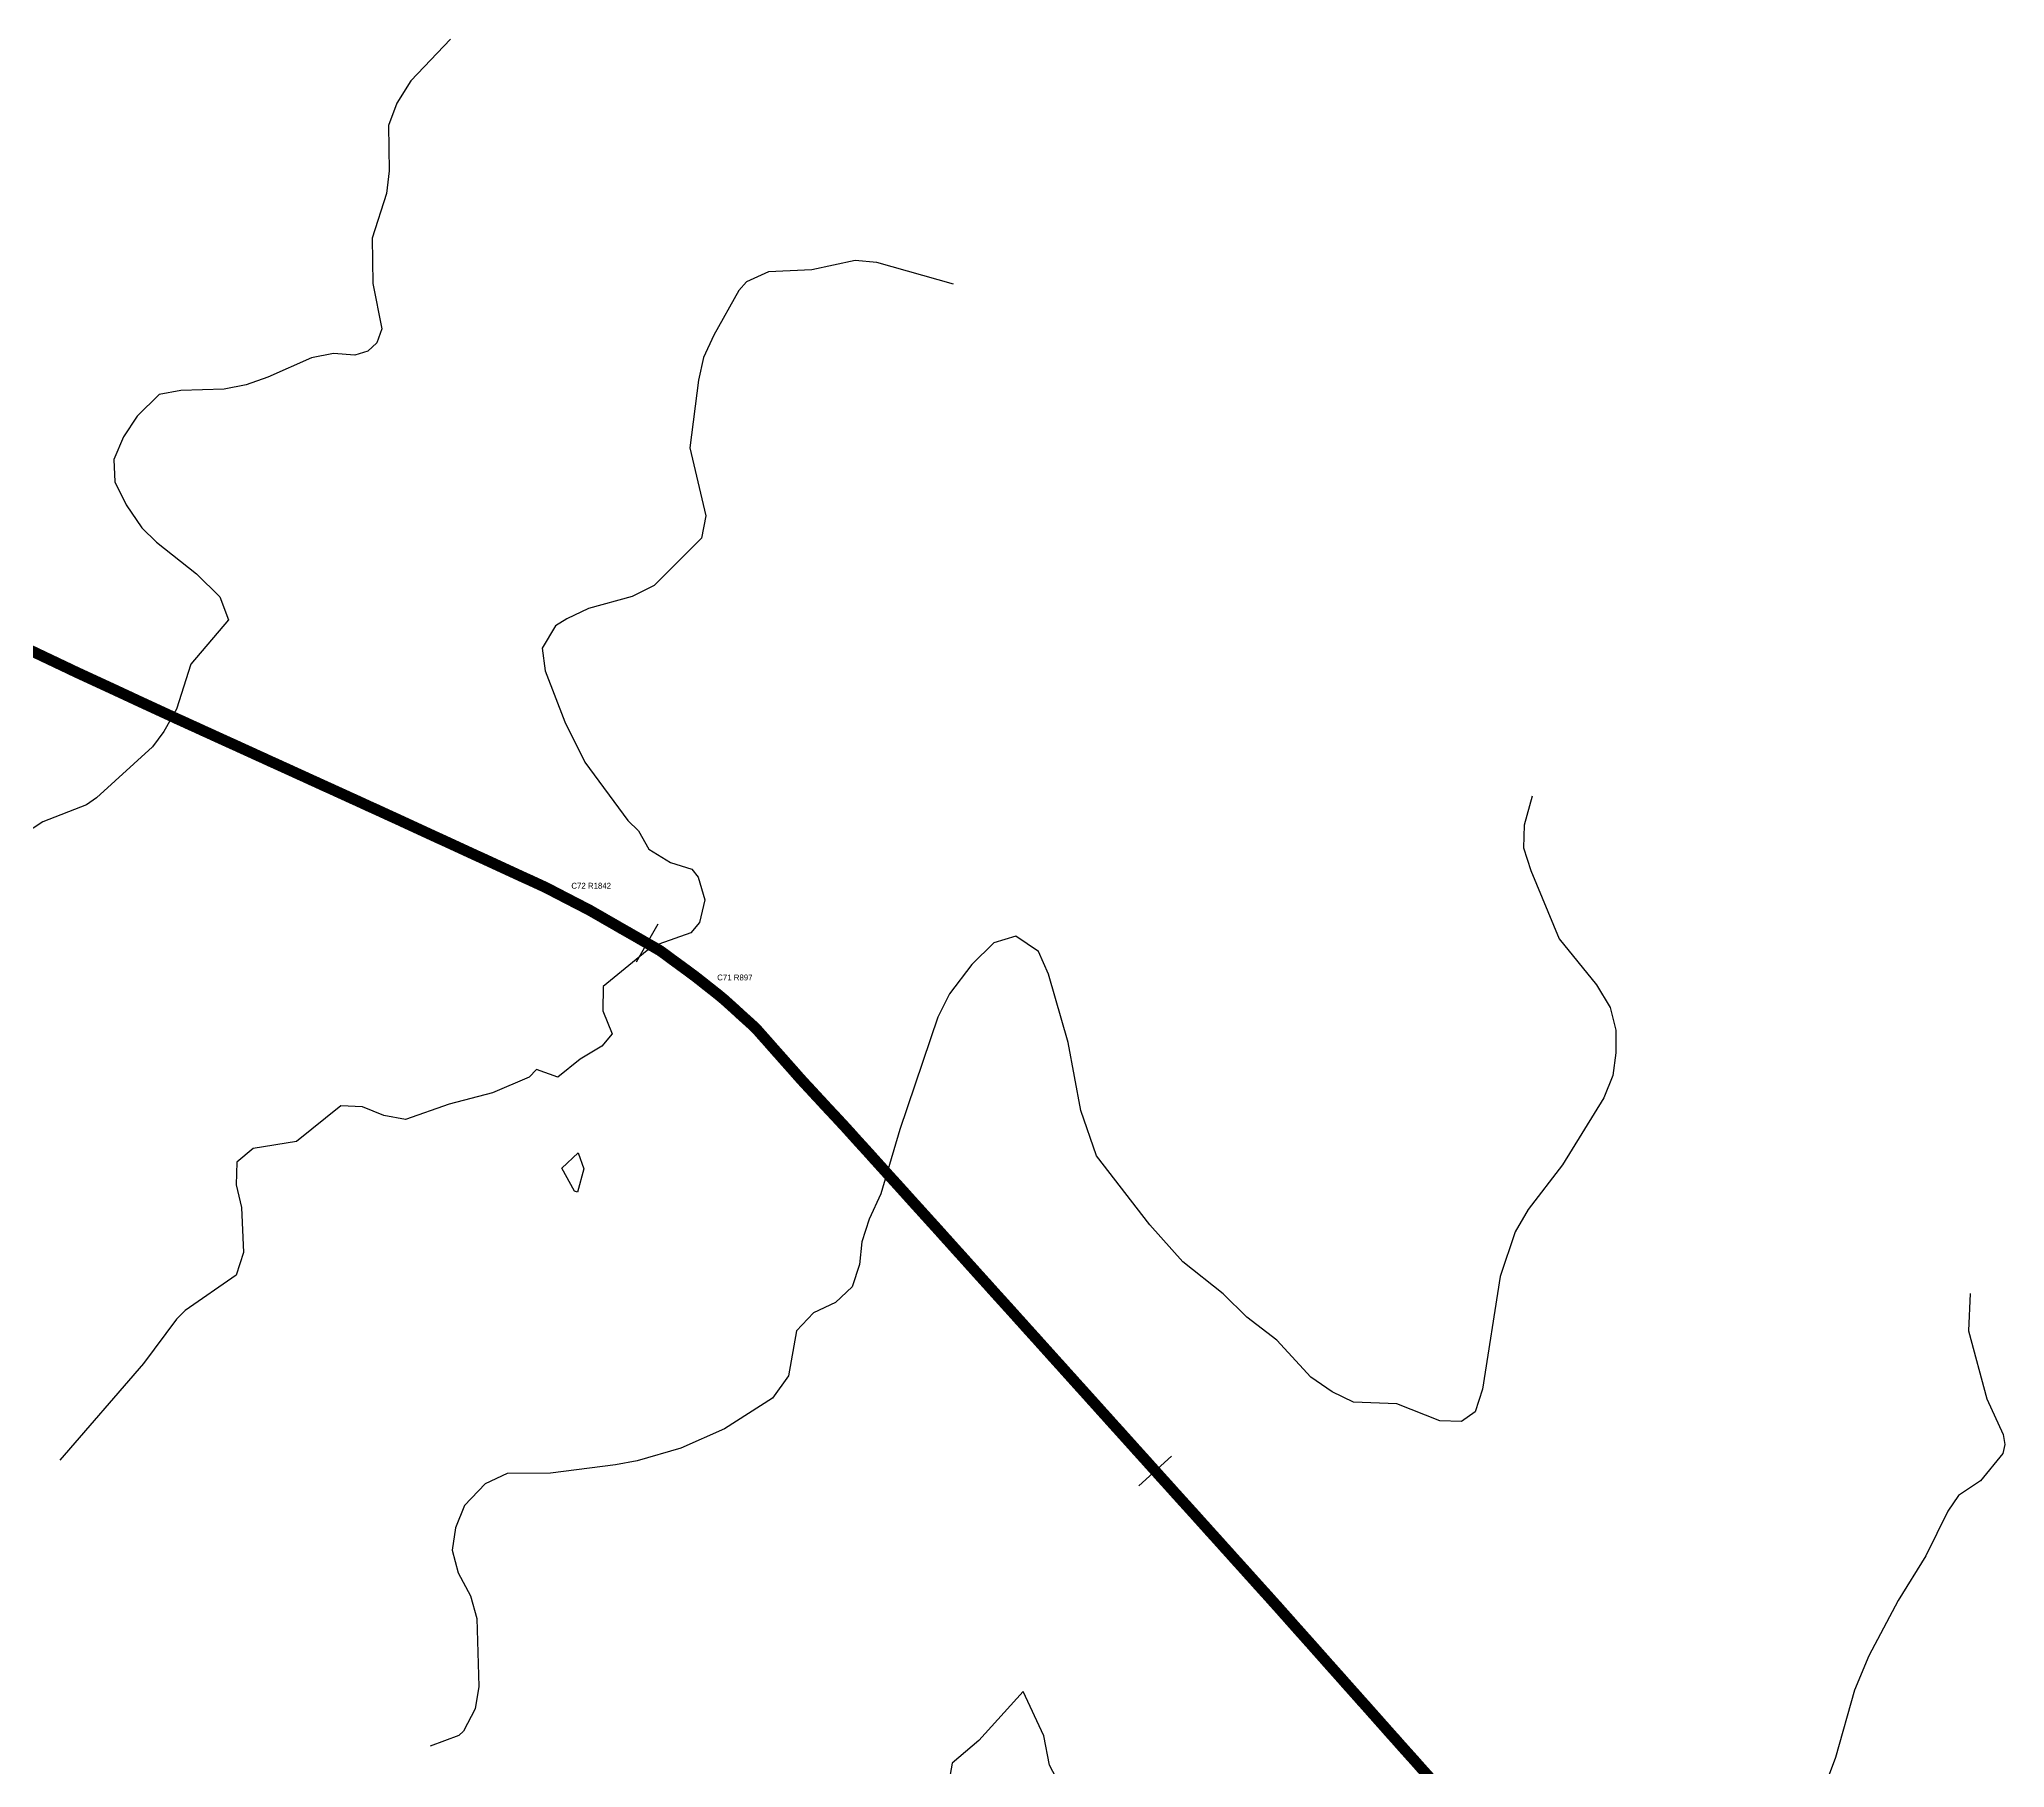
# Model space of a CAD drawing. Header units: metres. Extents: x 697254 to 930473, y 8023396 to 8227001.
# Drawn here: x 883329 to 886007, y 8054031 to 8056387 of the extents above; entities that cross this region are included whole.
import ezdxf

# ---------------------------------------------------------------- set-up
doc = ezdxf.new("R2010")
doc.units = ezdxf.units.M
for name, color, linetype in [('ALIGNMENT_FITTED', 4, 'Continuous'), ('CENTRELINE', 7, 'Continuous'), ('CHAINAGE', 7, 'Continuous'), ('CONTOUR_10M', 33, 'Continuous'), ('CONTOUR_INDEX_50M', 34, 'Continuous'), ('CURVE_LABELS', 4, 'Continuous'), ('GRADE_0-4', 3, 'Continuous')]:
    doc.layers.add(name, color=color, linetype=linetype)

msp = doc.modelspace()

# ---------------------------------------------------------------- linework, layer by layer
at = {"layer": 'ALIGNMENT_FITTED'}
for p, q in [((883971.7, 8055252.4), (883300.9, 8055560.1)), ((884125.8, 8055172.7), (884120.5, 8055175.8)), ((885389.3, 8053834.6), (884346.3, 8054994.5))]:
    msp.add_line(p, q, dxfattribs=at)
for centre, radius, start, end in [((883203.7, 8053578), 1842.1, 60.1539, 65.3594), ((883679.6, 8054395), 896.6, 41.9613, 60.1539)]:
    msp.add_arc(centre, radius, start, end, dxfattribs=at)
at = {"layer": 'CENTRELINE'}
msp.add_polyline3d([(885217, 8054025.1, 1395.3), (885210.3, 8054032.6, 1395.3), (885203.7, 8054040.1, 1395.1), (885197, 8054047.5, 1395), (885190.3, 8054055, 1395), (885183.6, 8054062.5, 1395.2), (885177, 8054070, 1395.3), (885170.3, 8054077.4, 1395.4), (885163.7, 8054084.9, 1395.9), (885157, 8054092.4, 1396.5), (885150.4, 8054099.9, 1396.6), (885143.7, 8054107.4, 1396.4), (885137.1, 8054114.9, 1396.1), (885130.4, 8054122.3, 1396), (885123.8, 8054129.8, 1396.1), (885117.1, 8054137.3, 1396.2), (885110.4, 8054144.8, 1396.2), (885103.8, 8054152.3, 1396.3), (885097.1, 8054159.8, 1396.4), (885090.5, 8054167.2, 1396.3), (885083.8, 8054174.7, 1396), (885077.2, 8054182.2, 1395.8), (885070.5, 8054189.7, 1395.9), (885063.9, 8054197.2, 1396), (885057.2, 8054204.7, 1396.1), (885050.6, 8054212.1, 1396.2), (885043.9, 8054219.6, 1396.2), (885037.2, 8054227.1, 1396.2), (885030.6, 8054234.6, 1396.2), (885023.9, 8054242.1, 1396.3), (885017.3, 8054249.6, 1396.4), (885010.6, 8054257, 1396.5), (885003.9, 8054264.5, 1396.5), (884997.2, 8054271.9, 1396.6), (884990.5, 8054279.3, 1396.7), (884983.8, 8054286.8, 1396.9), (884977.1, 8054294.2, 1396.9), (884970.4, 8054301.7, 1396.8), (884963.7, 8054309.1, 1396.8), (884957, 8054316.5, 1396.8), (884950.3, 8054324, 1396.7), (884943.6, 8054331.4, 1396.7), (884936.9, 8054338.9, 1396.7), (884930.2, 8054346.3, 1396.8), (884923.5, 8054353.7, 1396.8), (884916.8, 8054361.2, 1396.6), (884910.1, 8054368.6, 1396.4), (884903.4, 8054376.1, 1396.5), (884896.7, 8054383.5, 1396.5), (884890, 8054390.9, 1396.5), (884883.2, 8054398.4, 1396.5), (884876.5, 8054405.8, 1396.8), (884869.8, 8054413.3, 1397), (884863.1, 8054420.7, 1397), (884856.4, 8054428.1, 1396.7), (884849.7, 8054435.6, 1396.7), (884843, 8054443, 1397.2), (884836.3, 8054450.5, 1397.3), (884829.6, 8054457.9, 1397.1), (884822.9, 8054465.3, 1396.6), (884816.2, 8054472.8, 1396.5), (884809.5, 8054480.2, 1396.4), (884802.8, 8054487.7, 1396.2), (884796.1, 8054495.1, 1395.9), (884789.4, 8054502.5, 1396.1), (884782.7, 8054510, 1396.2), (884776, 8054517.4, 1396.2), (884769.3, 8054524.9, 1396.1), (884762.6, 8054532.3, 1396.2), (884755.9, 8054539.8, 1396.4), (884749.2, 8054547.2, 1396.4), (884742.5, 8054554.6, 1396.3), (884735.8, 8054562.1, 1396), (884729.1, 8054569.5, 1396), (884722.4, 8054577, 1396), (884715.7, 8054584.4, 1396.1), (884709, 8054591.8, 1396.1), (884702.3, 8054599.3, 1396), (884695.6, 8054606.7, 1395.9), (884688.9, 8054614.2, 1395.8), (884682.2, 8054621.6, 1395.6), (884675.5, 8054629, 1395.4), (884668.8, 8054636.5, 1395.1), (884662.1, 8054643.9, 1395), (884655.4, 8054651.4, 1395), (884648.7, 8054658.8, 1394.8), (884642, 8054666.2, 1394.8), (884635.2, 8054673.7, 1394.8), (884628.5, 8054681.1, 1394.9), (884621.8, 8054688.6, 1395.2), (884615.1, 8054696, 1395.6), (884608.4, 8054703.4, 1396), (884601.7, 8054710.9, 1396.4), (884595, 8054718.3, 1396.6), (884588.3, 8054725.8, 1396.9), (884581.6, 8054733.2, 1397.2), (884574.9, 8054740.6, 1397.5), (884568.2, 8054748.1, 1397.8), (884561.5, 8054755.5, 1398), (884554.8, 8054763, 1398.1), (884548.1, 8054770.4, 1398.3), (884541.4, 8054777.8, 1398.5), (884534.7, 8054785.2, 1398.6), (884527.9, 8054792.7, 1398.9), (884521.2, 8054800.1, 1399), (884514.5, 8054807.5, 1399), (884507.8, 8054815, 1399.1), (884501.1, 8054822.4, 1399.3), (884494.4, 8054829.8, 1399.5), (884487.6, 8054837.2, 1399.7), (884480.9, 8054844.7, 1400), (884474.2, 8054852.1, 1400.3), (884467.5, 8054859.5, 1400.6), (884460.8, 8054867, 1400.8), (884454.1, 8054874.4, 1401), (884447.3, 8054881.8, 1401.2), (884440.6, 8054889.2, 1402), (884433.9, 8054896.7, 1403), (884427.2, 8054904.1, 1404), (884420.4, 8054911.4, 1404.3), (884413.6, 8054918.8, 1403.6), (884406.7, 8054926.1, 1403), (884399.9, 8054933.4, 1402.8), (884393.1, 8054940.8, 1403.1), (884386.3, 8054948.1, 1403.5), (884379.5, 8054955.5, 1403.9), (884372.7, 8054962.8, 1404.2), (884365.9, 8054970.2, 1404.4), (884359.3, 8054977.7, 1404.5), (884352.7, 8054985.2, 1404.7), (884346, 8054992.7, 1405), (884339.4, 8055000.2, 1405.6), (884332.7, 8055007.7, 1406.1), (884326.1, 8055015.2, 1406.6), (884319.5, 8055022.7, 1407), (884312.8, 8055030.2, 1407.4), (884306.2, 8055037.7, 1407.8), (884299, 8055044.6, 1407.8), (884291.5, 8055051.3, 1407.5), (884284.1, 8055058, 1407.2), (884276.7, 8055064.8, 1406.5), (884269.3, 8055071.5, 1406.1), (884261.8, 8055078.2, 1405.9), (884254.1, 8055084.6, 1405.7), (884246.3, 8055090.8, 1405.6), (884238.4, 8055097, 1406.2), (884230.6, 8055103.2, 1406.7), (884222.7, 8055109.4, 1407.1), (884214.6, 8055115.4, 1407.4), (884206.6, 8055121.3, 1407.6), (884198.5, 8055127.2, 1407.8), (884190.4, 8055133.1, 1408.1), (884182.4, 8055139.1, 1408.6), (884174.3, 8055144.9, 1409.2), (884165.6, 8055149.9, 1409.6), (884156.9, 8055154.9, 1409.9), (884148.2, 8055159.9, 1410.7), (884139.5, 8055164.9, 1410.9), (884130.8, 8055169.9, 1410.7), (884122.1, 8055174.8, 1410.2), (884113.5, 8055179.8, 1410.1), (884104.8, 8055184.8, 1410.3), (884096.1, 8055189.8, 1411.2), (884087.4, 8055194.8, 1411.8), (884078.7, 8055199.8, 1412), (884069.8, 8055204.4, 1411.7), (884060.9, 8055209, 1411.9), (884052, 8055213.6, 1412.3), (884043.1, 8055218.2, 1413), (884034.2, 8055222.8, 1413.5), (884025.4, 8055227.4, 1413.8), (884016.4, 8055231.9, 1414), (884007.3, 8055236.1, 1413.7), (883998.2, 8055240.3, 1412.9), (883989.1, 8055244.4, 1412.1), (883980, 8055248.6, 1411.5), (883970.9, 8055252.8, 1411.9), (883961.8, 8055257, 1412.3), (883952.7, 8055261.2, 1412.6), (883943.6, 8055265.4, 1412.7), (883934.5, 8055269.6, 1412.8), (883925.4, 8055273.7, 1412.8), (883916.3, 8055277.9, 1413), (883907.2, 8055282.1, 1413.3), (883898.1, 8055286.3, 1413.6), (883889, 8055290.5, 1414.2), (883879.9, 8055294.7, 1414.8), (883870.8, 8055298.8, 1415.4), (883861.7, 8055303, 1415.4), (883852.6, 8055307.2, 1414.8), (883843.5, 8055311.4, 1414.3), (883834.4, 8055315.6, 1414.1), (883825.3, 8055319.8, 1415.2), (883816.3, 8055324, 1416.1), (883807.2, 8055328.1, 1416.7), (883798.1, 8055332.3, 1416.5), (883789, 8055336.5, 1416.2), (883779.8, 8055340.6, 1416), (883770.7, 8055344.8, 1416.1), (883761.6, 8055349, 1416.4), (883752.5, 8055353.1, 1416.7), (883743.4, 8055357.3, 1416.6), (883734.3, 8055361.4, 1416), (883725.2, 8055365.6, 1415.7), (883716, 8055369.7, 1415.6), (883706.9, 8055373.9, 1415.9), (883697.8, 8055378, 1416), (883688.7, 8055382.2, 1416.3), (883679.6, 8055386.3, 1416.7), (883670.5, 8055390.5, 1416.9), (883661.4, 8055394.6, 1417), (883652.2, 8055398.8, 1417), (883643.1, 8055402.9, 1417.1), (883634, 8055407.1, 1417.2), (883624.9, 8055411.2, 1417.4), (883615.8, 8055415.4, 1417.7), (883606.7, 8055419.5, 1418), (883597.6, 8055423.7, 1418.2), (883588.5, 8055427.8, 1418.2), (883579.3, 8055432, 1418.2), (883570.2, 8055436.1, 1418.2), (883561.1, 8055440.3, 1418.4), (883552, 8055444.4, 1418.6), (883542.9, 8055448.6, 1418.8), (883533.8, 8055452.7, 1419.3), (883524.7, 8055456.9, 1419.7), (883515.5, 8055461, 1420), (883506.5, 8055465.2, 1420), (883497.4, 8055469.4, 1420.1), (883488.3, 8055473.6, 1420.3), (883479.2, 8055477.8, 1420.9), (883470.1, 8055482, 1421.4), (883461, 8055486.2, 1421.8), (883451.9, 8055490.5, 1422.1), (883442.8, 8055494.7, 1422.5), (883433.8, 8055498.9, 1422.7), (883424.7, 8055503.1, 1422.6), (883415.6, 8055507.3, 1422), (883406.5, 8055511.5, 1421.6), (883397.4, 8055515.7, 1421.4), (883388.3, 8055519.9, 1421.4), (883379.2, 8055524.1, 1421.5), (883370.2, 8055528.4, 1421.7), (883361.2, 8055532.7, 1422.3), (883352.1, 8055537, 1423.2), (883343.1, 8055541.3, 1424), (883334, 8055545.6, 1424.1), (883325, 8055549.9, 1423.5)], dxfattribs=at)
at = {"layer": 'CHAINAGE'}
for p, q in [((884171.8, 8055180.9), (884142, 8055128.9)), ((884872, 8054455.7), (884827.4, 8054415.5))]:
    msp.add_line(p, q, dxfattribs=at)
at = {"layer": 'CONTOUR_10M'}
for points, elevation in [([(883889, 8056386.7), (883835.1, 8056330), (883815.9, 8056299.6), (883804.8, 8056269), (883805.3, 8056207.4), (883801.7, 8056176.7), (883782.1, 8056115.5), (883783.3, 8056053.9), (883795.4, 8055992), (883788.8, 8055973.1), (883776.6, 8055961.6), (883758.9, 8055956.1), (883729.4, 8055958.6), (883699.8, 8055952.7), (883640.2, 8055926), (883610.5, 8055916), (883580.8, 8055909.7), (883521.7, 8055908.2), (883492.1, 8055902.5), (883462, 8055872.9), (883443.4, 8055844.8), (883430.3, 8055814.2), (883431.5, 8055783.4), (883447.2, 8055752.3), (883468.6, 8055721.1), (883488.2, 8055701.5), (883543, 8055658.1), (883574.6, 8055626.7), (883586.7, 8055595.7), (883535.3, 8055535.1), (883515.5, 8055473.9), (883498.3, 8055443.4), (883482.9, 8055422.5), (883406.5, 8055352.8), (883392.8, 8055343.4), (883333.3, 8055320.2), (883292.6, 8055293.4)], 1420), ([(884574.5, 8056052.8), (884470.3, 8056082.6), (884440.8, 8056085.2), (884381.5, 8056072.5), (884322.3, 8056069.7), (884292.5, 8056056.1), (884282.1, 8056044.4), (884248.1, 8055983.4), (884233.7, 8055952.9), (884227.1, 8055922.2), (884215.4, 8055830.1), (884236.9, 8055737.3), (884231.4, 8055706.6), (884166.5, 8055642.5), (884136.7, 8055627.2), (884077.3, 8055611), (884047.5, 8055596.9), (884032.1, 8055587.2), (884013.8, 8055556.8), (884018, 8055525.9), (884044.8, 8055456.6), (884072, 8055401.7), (884130.9, 8055322.2), (884145.3, 8055307.9), (884159.6, 8055283), (884188.8, 8055264.8), (884218.2, 8055255.6), (884226.5, 8055244.8), (884235.8, 8055213.8), (884228.5, 8055183.2), (884216.5, 8055168.9), (884173.1, 8055153.4), (884157, 8055144.7), (884097, 8055095.7), (884096.5, 8055062.5), (884109.4, 8055031.5), (884095.4, 8055014.3), (884065.6, 8054996.9), (884035.6, 8054972.2), (884006.2, 8054982.9), (883996.3, 8054972.1), (883946.5, 8054950.7), (883887.2, 8054935.3), (883827.7, 8054914.7), (883798.3, 8054919.9), (883769, 8054932), (883739.4, 8054933.2), (883679.4, 8054884.7), (883620.2, 8054874.8), (883597.9, 8054856.5), (883596.9, 8054825.7), (883604.3, 8054794.8), (883606.8, 8054733.1), (883597.1, 8054702.5), (883527.4, 8054654.1), (883515.6, 8054642.5), (883470.7, 8054581.8), (883356.4, 8054450.3)], 1410), ([(884041, 8054848), (884063.1, 8054869), (884070.7, 8054847.5), (884062.1, 8054815.6), (884058, 8054816.9), (884041, 8054848)], 1410), ([(885960.3, 8054677.3), (885958.2, 8054626.6), (885982.9, 8054533.8), (886005.3, 8054485.1), (886007.4, 8054471.7), (886004.8, 8054459.4), (885974.5, 8054421.9), (885944.6, 8054402.3), (885930, 8054380.8), (885899.9, 8054319.8), (885862.1, 8054259), (885822.3, 8054183.6), (885802.7, 8054136.9), (885776.8, 8054045), (885765.4, 8054014.5)], 1390), ([(884738, 8053972.5), (884705.7, 8054034.7), (884697.8, 8054074.7), (884669.4, 8054134.9), (884609.1, 8054068.2), (884572.7, 8054037.3), (884567.5, 8054006.6)], 1390)]:
    msp.add_lwpolyline(points, dxfattribs=dict(at, elevation=elevation))
at = {"layer": 'CONTOUR_INDEX_50M', "elevation": 1400}
msp.add_lwpolyline([(885363.5, 8055355.2), (885352.4, 8055315.7), (885351.7, 8055284.9), (885361.5, 8055253.9), (885400.1, 8055160.8), (885450.9, 8055098.2), (885469.5, 8055067.1), (885477.4, 8055036.1), (885477.3, 8055005.4), (885473.2, 8054974.6), (885461, 8054944.1), (885404.6, 8054852.8), (885357.8, 8054792.1), (885340, 8054761.6), (885319.9, 8054700.4), (885295.5, 8054546.9), (885285.9, 8054516.3), (885267.2, 8054503.1), (885237.7, 8054504.1), (885179, 8054527), (885120, 8054529.2), (885090.7, 8054543.3), (885061.6, 8054563.2), (885015.5, 8054613.9), (884974.5, 8054645.2), (884942.1, 8054676.9), (884887.4, 8054720.6), (884842.3, 8054771.2), (884769.5, 8054864.9), (884748.3, 8054926.9), (884731, 8055019.6), (884704.3, 8055112.5), (884690.5, 8055143.6), (884659.5, 8055164.6), (884629.8, 8055155.1), (884599.7, 8055125.7), (884569.4, 8055086), (884553.1, 8055053.8), (884501.6, 8054900.8), (884475.6, 8054813.4), (884459.6, 8054778.5), (884449.8, 8054747.9), (884446.6, 8054717.1), (884436.7, 8054686.5), (884413.7, 8054665.2), (884383.9, 8054651.1), (884360.9, 8054626.4), (884349.6, 8054565), (884328, 8054534.6), (884262.7, 8054493.1), (884203.1, 8054466.7), (884143.7, 8054449.5), (884114.1, 8054444), (884025.3, 8054432.5), (883966.2, 8054431.9), (883936.4, 8054418.2), (883908.1, 8054388.7), (883895.8, 8054358.1), (883891.5, 8054327.4), (883899.6, 8054296.5), (883916.4, 8054265.4), (883924.8, 8054234.4), (883927.7, 8054142), (883922.8, 8054111.3), (883906.8, 8054080.8), (883900.3, 8054075.2), (883861.4, 8054060.4)], dxfattribs=at)
at = {"layer": 'GRADE_0-4', "const_width": 15}
msp.add_lwpolyline([(885223.7, 8054017.7), (885217, 8054025.1), (885210.3, 8054032.6), (885203.7, 8054040.1), (885197, 8054047.5), (885190.3, 8054055), (885183.6, 8054062.5), (885177, 8054070), (885170.3, 8054077.4), (885163.7, 8054084.9), (885157, 8054092.4), (885150.4, 8054099.9), (885143.7, 8054107.4), (885137.1, 8054114.9), (885130.4, 8054122.3), (885123.8, 8054129.8), (885117.1, 8054137.3), (885110.4, 8054144.8), (885103.8, 8054152.3), (885097.1, 8054159.8), (885090.5, 8054167.2), (885083.8, 8054174.7), (885077.2, 8054182.2), (885070.5, 8054189.7), (885063.9, 8054197.2), (885057.2, 8054204.7), (885050.6, 8054212.1), (885043.9, 8054219.6), (885037.2, 8054227.1), (885030.6, 8054234.6), (885023.9, 8054242.1), (885017.3, 8054249.6), (885010.6, 8054257), (885003.9, 8054264.5), (884997.2, 8054271.9), (884990.5, 8054279.3), (884983.8, 8054286.8), (884977.1, 8054294.2), (884970.4, 8054301.7), (884963.7, 8054309.1), (884957, 8054316.5), (884950.3, 8054324), (884943.6, 8054331.4), (884936.9, 8054338.9), (884930.2, 8054346.3), (884923.5, 8054353.7), (884916.8, 8054361.2), (884910.1, 8054368.6), (884903.4, 8054376.1), (884896.7, 8054383.5), (884890, 8054390.9), (884883.2, 8054398.4), (884876.5, 8054405.8), (884869.8, 8054413.3), (884863.1, 8054420.7), (884856.4, 8054428.1), (884849.7, 8054435.6), (884843, 8054443), (884836.3, 8054450.5), (884829.6, 8054457.9), (884822.9, 8054465.3), (884816.2, 8054472.8), (884809.5, 8054480.2), (884802.8, 8054487.7), (884796.1, 8054495.1), (884789.4, 8054502.5), (884782.7, 8054510), (884776, 8054517.4), (884769.3, 8054524.9), (884762.6, 8054532.3), (884755.9, 8054539.8), (884749.2, 8054547.2), (884742.5, 8054554.6), (884735.8, 8054562.1), (884729.1, 8054569.5), (884722.4, 8054577), (884715.7, 8054584.4), (884709, 8054591.8), (884702.3, 8054599.3), (884695.6, 8054606.7), (884688.9, 8054614.2), (884682.2, 8054621.6), (884675.5, 8054629), (884668.8, 8054636.5), (884662.1, 8054643.9), (884655.4, 8054651.4), (884648.7, 8054658.8), (884642, 8054666.2), (884635.2, 8054673.7), (884628.5, 8054681.1), (884621.8, 8054688.6), (884615.1, 8054696), (884608.4, 8054703.4), (884601.7, 8054710.9), (884595, 8054718.3), (884588.3, 8054725.8), (884581.6, 8054733.2), (884574.9, 8054740.6), (884568.2, 8054748.1), (884561.5, 8054755.5), (884554.8, 8054763), (884548.1, 8054770.4), (884541.4, 8054777.8), (884534.7, 8054785.2), (884527.9, 8054792.7), (884521.2, 8054800.1), (884514.5, 8054807.5), (884507.8, 8054815), (884501.1, 8054822.4), (884494.4, 8054829.8), (884487.6, 8054837.2), (884480.9, 8054844.7), (884474.2, 8054852.1), (884467.5, 8054859.5), (884460.8, 8054867), (884454.1, 8054874.4), (884447.3, 8054881.8), (884440.6, 8054889.2), (884433.9, 8054896.7), (884427.2, 8054904.1), (884420.4, 8054911.4), (884413.6, 8054918.8), (884406.7, 8054926.1), (884399.9, 8054933.4), (884393.1, 8054940.8), (884386.3, 8054948.1), (884379.5, 8054955.5), (884372.7, 8054962.8), (884365.9, 8054970.2), (884359.3, 8054977.7), (884352.7, 8054985.2), (884346, 8054992.7), (884339.4, 8055000.2), (884332.7, 8055007.7), (884326.1, 8055015.2), (884319.5, 8055022.7), (884312.8, 8055030.2), (884306.2, 8055037.7), (884299, 8055044.6), (884291.5, 8055051.3), (884284.1, 8055058), (884276.7, 8055064.8), (884269.3, 8055071.5), (884261.8, 8055078.2), (884254.1, 8055084.6), (884246.3, 8055090.8), (884238.4, 8055097), (884230.6, 8055103.2), (884222.7, 8055109.4), (884214.6, 8055115.4), (884206.6, 8055121.3), (884198.5, 8055127.2), (884190.4, 8055133.1), (884182.4, 8055139.1), (884174.3, 8055144.9), (884165.6, 8055149.9), (884156.9, 8055154.9), (884148.2, 8055159.9), (884139.5, 8055164.9), (884130.8, 8055169.9), (884122.1, 8055174.8), (884113.5, 8055179.8), (884104.8, 8055184.8), (884096.1, 8055189.8), (884087.4, 8055194.8), (884078.7, 8055199.8), (884069.8, 8055204.4), (884060.9, 8055209), (884052, 8055213.6), (884043.1, 8055218.2), (884034.2, 8055222.8), (884025.4, 8055227.4), (884016.4, 8055231.9), (884007.3, 8055236.1), (883998.2, 8055240.3), (883989.1, 8055244.4), (883980, 8055248.6), (883970.9, 8055252.8), (883961.8, 8055257), (883952.7, 8055261.2), (883943.6, 8055265.4), (883934.5, 8055269.6), (883925.4, 8055273.7), (883916.3, 8055277.9), (883907.2, 8055282.1), (883898.1, 8055286.3), (883889, 8055290.5), (883879.9, 8055294.7), (883870.8, 8055298.8), (883861.7, 8055303), (883852.6, 8055307.2), (883843.5, 8055311.4), (883834.4, 8055315.6), (883825.3, 8055319.8), (883816.3, 8055324), (883807.2, 8055328.1), (883798.1, 8055332.3), (883789, 8055336.5), (883779.8, 8055340.6), (883770.7, 8055344.8), (883761.6, 8055349), (883752.5, 8055353.1), (883743.4, 8055357.3), (883734.3, 8055361.4), (883725.2, 8055365.6), (883716, 8055369.7), (883706.9, 8055373.9), (883697.8, 8055378), (883688.7, 8055382.2), (883679.6, 8055386.3), (883670.5, 8055390.5), (883661.4, 8055394.6), (883652.2, 8055398.8), (883643.1, 8055402.9), (883634, 8055407.1), (883624.9, 8055411.2), (883615.8, 8055415.4), (883606.7, 8055419.5), (883597.6, 8055423.7), (883588.5, 8055427.8), (883579.3, 8055432), (883570.2, 8055436.1), (883561.1, 8055440.3), (883552, 8055444.4), (883542.9, 8055448.6), (883533.8, 8055452.7), (883524.7, 8055456.9), (883515.5, 8055461), (883506.5, 8055465.2), (883497.4, 8055469.4), (883488.3, 8055473.6), (883479.2, 8055477.8), (883470.1, 8055482), (883461, 8055486.2), (883451.9, 8055490.5), (883442.8, 8055494.7), (883433.8, 8055498.9), (883424.7, 8055503.1), (883415.6, 8055507.3), (883406.5, 8055511.5), (883397.4, 8055515.7), (883388.3, 8055519.9), (883379.2, 8055524.1), (883370.2, 8055528.4), (883361.2, 8055532.7), (883352.1, 8055537), (883343.1, 8055541.3), (883334, 8055545.6), (883325, 8055549.9), (883315.9, 8055554.2)], dxfattribs=at)

# ---------------------------------------------------------------- texts
at = {"layer": 'CURVE_LABELS'}
for s, p in [('C72 R1842', (884053.8, 8055229.1)), ('C71 R897', (884252.6, 8055104.1))]:
    msp.add_text(s, height=8, dxfattribs=at).set_placement(p)

doc.saveas('drawing.dxf')
